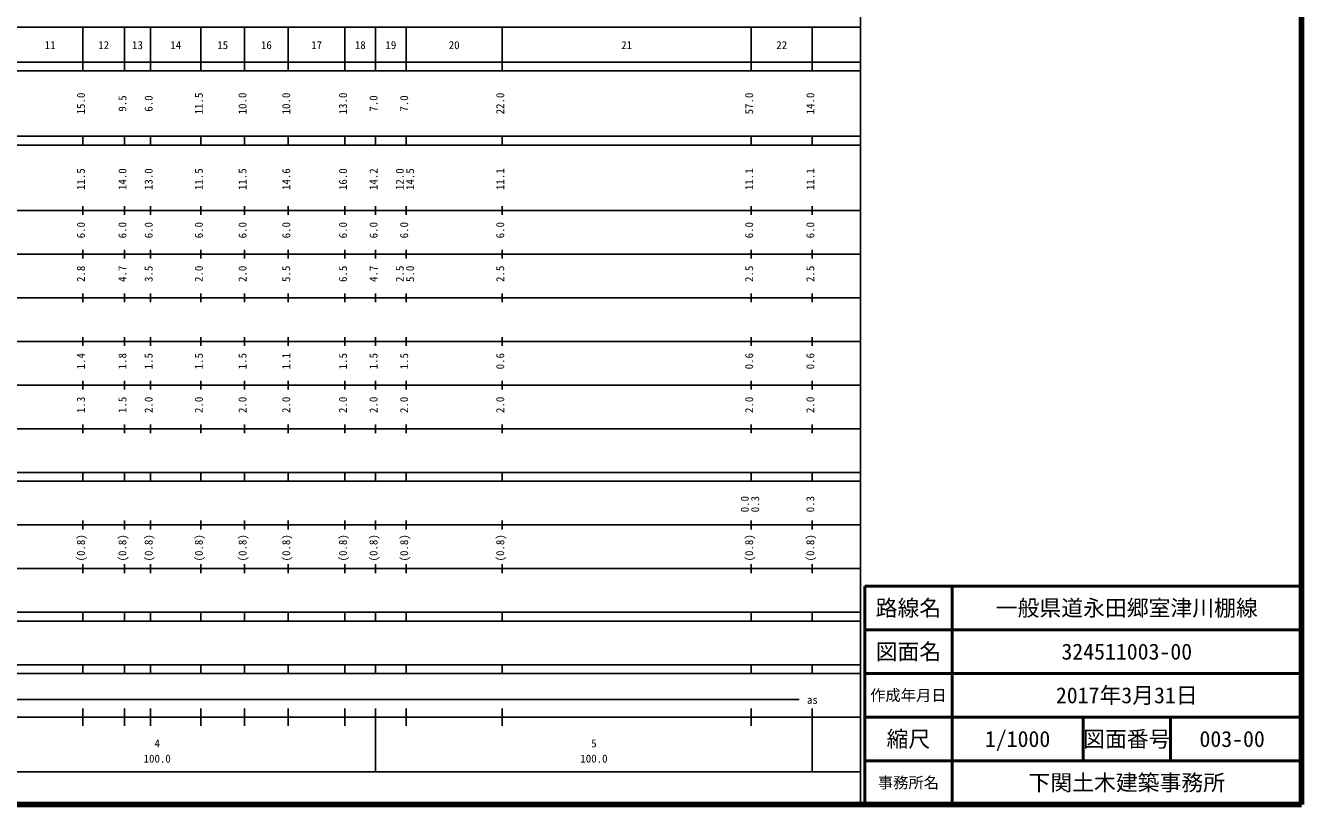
# Model space of a CAD drawing. Units: millimetres on the paper, enlarged 1000 times. Extents: x 40000 to 680000, y 20000 to 380000.
# Drawn here: x 387853 to 680000, y 20000 to 198357 of the extents above; entities that cross this region are included whole.
import ezdxf
from ezdxf.enums import TextEntityAlignment as Align

# ---------------------------------------------------------------- set-up
doc = ezdxf.new("R2010")
doc.units = ezdxf.units.MM
doc.header["$LTSCALE"] = 1000
for name, color, linetype, lineweight in [('M-TTL', 2, 'Continuous', 140), ('M-TTL-BAND', 7, 'Continuous', 25), ('M-TTL-FRAM', 2, 'Continuous', 50), ('M-TTL-LINE', 7, 'Continuous', 50)]:
    doc.layers.add(name, color=color, linetype=linetype, lineweight=lineweight)
doc.layers.add('M-TTL-TXT', color=7, linetype='Continuous')
doc.styles.add('ＭＳ ゴシック', font='')
doc.styles.get('ＭＳ ゴシック').set_extended_font_data('MS Gothic')

msp = doc.modelspace()

# ---------------------------------------------------------------- linework, layer by layer
at = {"layer": 'M-TTL'}
for p, q in [((680000, 20000), (680000, 380000)), ((40000, 20000), (680000, 20000))]:
    msp.add_line(p, q, dxfattribs=at)
at = {"layer": 'M-TTL-BAND'}
for p, q in [((579000, 20000), (579000, 370000)), ((68000, 198000), (579000, 198000)), ((401000, 188000), (401000, 198000)), ((410500, 188000), (410500, 198000)), ((416500, 188000), (416500, 198000)), ((428000, 188000), (428000, 198000)), ((438000, 188000), (438000, 198000)), ((448000, 188000), (448000, 198000)), ((461000, 188000), (461000, 198000)), ((468000, 188000), (468000, 198000)), ((475000, 188000), (475000, 198000)), ((497000, 188000), (497000, 198000)), ((554000, 188000), (554000, 198000)), ((568000, 188000), (568000, 198000)), ((40000, 190000), (579000, 190000)), ((40000, 188000), (579000, 188000)), ((40000, 173000), (579000, 173000)), ((401000, 171000), (401000, 173000)), ((410500, 171000), (410500, 173000)), ((416500, 171000), (416500, 173000)), ((428000, 171000), (428000, 173000)), ((438000, 171000), (438000, 173000)), ((448000, 171000), (448000, 173000)), ((461000, 171000), (461000, 173000)), ((468000, 171000), (468000, 173000)), ((475000, 171000), (475000, 173000)), ((497000, 171000), (497000, 173000)), ((554000, 171000), (554000, 173000)), ((568000, 171000), (568000, 173000)), ((40000, 171000), (579000, 171000)), ((40000, 156000), (579000, 156000)), ((401000, 155000), (401000, 157000)), ((410500, 155000), (410500, 157000)), ((416500, 155000), (416500, 157000)), ((428000, 155000), (428000, 157000)), ((438000, 155000), (438000, 157000)), ((448000, 155000), (448000, 157000)), ((461000, 155000), (461000, 157000)), ((468000, 155000), (468000, 157000)), ((475000, 155000), (475000, 157000)), ((497000, 155000), (497000, 157000)), ((554000, 155000), (554000, 157000)), ((568000, 155000), (568000, 157000)), ((401000, 145000), (401000, 147000)), ((410500, 145000), (410500, 147000)), ((416500, 145000), (416500, 147000)), ((428000, 145000), (428000, 147000)), ((438000, 145000), (438000, 147000)), ((448000, 145000), (448000, 147000)), ((461000, 145000), (461000, 147000)), ((468000, 145000), (468000, 147000)), ((475000, 145000), (475000, 147000)), ((497000, 145000), (497000, 147000)), ((554000, 145000), (554000, 147000)), ((568000, 145000), (568000, 147000)), ((46000, 146000), (579000, 146000)), ((52000, 136000), (579000, 136000)), ((401000, 135000), (401000, 137000)), ((410500, 135000), (410500, 137000)), ((416500, 135000), (416500, 137000)), ((428000, 135000), (428000, 137000)), ((438000, 135000), (438000, 137000)), ((448000, 135000), (448000, 137000)), ((461000, 135000), (461000, 137000)), ((468000, 135000), (468000, 137000)), ((475000, 135000), (475000, 137000)), ((497000, 135000), (497000, 137000)), ((554000, 135000), (554000, 137000)), ((568000, 135000), (568000, 137000)), ((46000, 126000), (579000, 126000)), ((401000, 125000), (401000, 127000)), ((410500, 125000), (410500, 127000)), ((416500, 125000), (416500, 127000)), ((428000, 125000), (428000, 127000)), ((438000, 125000), (438000, 127000)), ((448000, 125000), (448000, 127000)), ((461000, 125000), (461000, 127000)), ((468000, 125000), (468000, 127000)), ((475000, 125000), (475000, 127000)), ((497000, 125000), (497000, 127000)), ((554000, 125000), (554000, 127000)), ((568000, 125000), (568000, 127000)), ((401000, 115000), (401000, 117000)), ((410500, 115000), (410500, 117000)), ((416500, 115000), (416500, 117000)), ((428000, 115000), (428000, 117000)), ((438000, 115000), (438000, 117000)), ((448000, 115000), (448000, 117000)), ((461000, 115000), (461000, 117000)), ((468000, 115000), (468000, 117000)), ((475000, 115000), (475000, 117000)), ((497000, 115000), (497000, 117000)), ((554000, 115000), (554000, 117000)), ((568000, 115000), (568000, 117000)), ((52000, 116000), (579000, 116000)), ((46000, 106000), (579000, 106000)), ((401000, 105000), (401000, 107000)), ((410500, 105000), (410500, 107000)), ((416500, 105000), (416500, 107000)), ((428000, 105000), (428000, 107000)), ((438000, 105000), (438000, 107000)), ((448000, 105000), (448000, 107000)), ((461000, 105000), (461000, 107000)), ((468000, 105000), (468000, 107000)), ((475000, 105000), (475000, 107000)), ((497000, 105000), (497000, 107000)), ((554000, 105000), (554000, 107000)), ((568000, 105000), (568000, 107000)), ((40000, 96000), (579000, 96000)), ((40000, 94000), (579000, 94000)), ((401000, 94000), (401000, 96000)), ((410500, 94000), (410500, 96000)), ((416500, 94000), (416500, 96000)), ((428000, 94000), (428000, 96000)), ((438000, 94000), (438000, 96000)), ((448000, 94000), (448000, 96000)), ((461000, 94000), (461000, 96000)), ((468000, 94000), (468000, 96000)), ((475000, 94000), (475000, 96000)), ((497000, 94000), (497000, 96000)), ((554000, 94000), (554000, 96000)), ((568000, 94000), (568000, 96000)), ((401000, 83000), (401000, 85000)), ((410500, 83000), (410500, 85000)), ((416500, 83000), (416500, 85000)), ((428000, 83000), (428000, 85000)), ((438000, 83000), (438000, 85000)), ((448000, 83000), (448000, 85000)), ((461000, 83000), (461000, 85000)), ((468000, 83000), (468000, 85000)), ((475000, 83000), (475000, 85000)), ((497000, 83000), (497000, 85000)), ((554000, 83000), (554000, 85000)), ((568000, 83000), (568000, 85000)), ((49000, 84000), (579000, 84000)), ((40000, 74000), (579000, 74000)), ((401000, 73000), (401000, 75000)), ((410500, 73000), (410500, 75000)), ((416500, 73000), (416500, 75000)), ((428000, 73000), (428000, 75000)), ((438000, 73000), (438000, 75000)), ((448000, 73000), (448000, 75000)), ((461000, 73000), (461000, 75000)), ((468000, 73000), (468000, 75000)), ((475000, 73000), (475000, 75000)), ((497000, 73000), (497000, 75000)), ((554000, 73000), (554000, 75000)), ((568000, 73000), (568000, 75000)), ((40000, 64000), (579000, 64000)), ((40000, 62000), (579000, 62000)), ((401000, 62000), (401000, 64000)), ((410500, 62000), (410500, 64000)), ((416500, 62000), (416500, 64000)), ((428000, 62000), (428000, 64000)), ((438000, 62000), (438000, 64000)), ((448000, 62000), (448000, 64000)), ((461000, 62000), (461000, 64000)), ((468000, 62000), (468000, 64000)), ((475000, 62000), (475000, 64000)), ((497000, 62000), (497000, 64000)), ((554000, 62000), (554000, 64000)), ((568000, 62000), (568000, 64000)), ((40000, 52000), (579000, 52000)), ((40000, 50000), (579000, 50000)), ((401000, 50000), (401000, 52000)), ((410500, 50000), (410500, 52000)), ((416500, 50000), (416500, 52000)), ((428000, 50000), (428000, 52000)), ((438000, 50000), (438000, 52000)), ((448000, 50000), (448000, 52000)), ((461000, 50000), (461000, 52000)), ((468000, 50000), (468000, 52000)), ((475000, 50000), (475000, 52000)), ((497000, 50000), (497000, 52000)), ((554000, 50000), (554000, 52000)), ((568000, 50000), (568000, 52000)), ((71000, 44000), (565000, 44000)), ((401000, 38000), (401000, 42000)), ((410500, 38000), (410500, 42000)), ((416500, 38000), (416500, 42000)), ((428000, 38000), (428000, 42000)), ((438000, 38000), (438000, 42000)), ((448000, 38000), (448000, 42000)), ((461000, 38000), (461000, 42000)), ((468000, 27500), (468000, 42000)), ((475000, 38000), (475000, 42000)), ((497000, 38000), (497000, 42000)), ((554000, 38000), (554000, 42000)), ((568000, 27500), (568000, 42000)), ((40000, 40000), (579000, 40000)), ((68000, 27500), (579000, 27500))]:
    msp.add_line(p, q, dxfattribs=at)
at = {"layer": 'M-TTL-FRAM'}
for p, q in [((680000, 70000), (580000, 70000)), ((580000, 70000), (580000, 20000))]:
    msp.add_line(p, q, dxfattribs=at)
at = {"layer": 'M-TTL-LINE'}
for p, q in [((600000, 70000), (600000, 20000)), ((680000, 60000), (580000, 60000)), ((680000, 50000), (580000, 50000)), ((680000, 40000), (580000, 40000)), ((630000, 40000), (630000, 30000)), ((650000, 40000), (650000, 30000)), ((680000, 30000), (580000, 30000))]:
    msp.add_line(p, q, dxfattribs=at)

# ---------------------------------------------------------------- texts
at = {"layer": 'M-TTL-BAND', "style": 'ＭＳ ゴシック'}
for s, p in [('11', (393500, 192405)), ('12', (405750, 192405)), ('13', (413500, 192405)), ('14', (422250, 192405)), ('15', (433000, 192405)), ('16', (443000, 192405)), ('17', (454500, 192405)), ('18', (464500, 192405)), ('19', (471500, 192405)), ('20', (486000, 192405)), ('21', (525500, 192405)), ('22', (561000, 192405)), ('as', (568000, 42500)), ('4', (418000, 32523)), ('5', (518000, 32523)), ('100.0', (418000, 29033)), ('100.0', (518000, 29033))]:
    msp.add_text(s, height=1833, dxfattribs=at).set_placement(p, align=Align.BOTTOM_CENTER)
for s, p in [('15.0', (402000, 180500)), ('9.5', (411500, 180500)), ('6.0', (417500, 180500)), ('11.5', (429000, 180500)), ('10.0', (439000, 180500)), ('10.0', (449000, 180500)), ('13.0', (462000, 180500)), ('7.0', (469000, 180500)), ('7.0', (476000, 180500)), ('22.0', (498000, 180500)), ('57.0', (555000, 180500)), ('14.0', (569000, 180500)), ('11.5', (402000, 163174)), ('14.0', (411500, 163174)), ('13.0', (417500, 163174)), ('11.5', (429000, 163174)), ('11.5', (439000, 163174)), ('14.6', (449000, 163174)), ('16.0', (462000, 163174)), ('14.2', (469000, 163174)), ('12.0', (475000, 163174)), ('14.5', (477370, 163174)), ('11.1', (498000, 163174)), ('11.1', (555000, 163174)), ('11.1', (569000, 163174)), ('6.0', (402000, 151500)), ('6.0', (411500, 151500)), ('6.0', (417500, 151500)), ('6.0', (429000, 151500)), ('6.0', (439000, 151500)), ('6.0', (449000, 151500)), ('6.0', (462000, 151500)), ('6.0', (469000, 151500)), ('6.0', (476000, 151500)), ('6.0', (498000, 151500)), ('6.0', (555000, 151500)), ('6.0', (569000, 151500)), ('2.8', (402000, 141500)), ('4.7', (411500, 141500)), ('3.5', (417500, 141500)), ('2.0', (429000, 141500)), ('2.0', (439000, 141500)), ('5.5', (449000, 141500)), ('6.5', (462000, 141500)), ('4.7', (469000, 141500)), ('2.5', (475000, 141500)), ('5.0', (477370, 141500)), ('2.5', (498000, 141500)), ('2.5', (555000, 141500)), ('2.5', (569000, 141500)), ('1.4', (402000, 121500)), ('1.8', (411500, 121500)), ('1.5', (417500, 121500)), ('1.5', (429000, 121500)), ('1.5', (439000, 121500)), ('1.1', (449000, 121500)), ('1.5', (462000, 121500)), ('1.5', (469000, 121500)), ('1.5', (476000, 121500)), ('0.6', (498000, 121500)), ('0.6', (555000, 121500)), ('0.6', (569000, 121500)), ('1.3', (402000, 111500)), ('1.5', (411500, 111500)), ('2.0', (417500, 111500)), ('2.0', (429000, 111500)), ('2.0', (439000, 111500)), ('2.0', (449000, 111500)), ('2.0', (462000, 111500)), ('2.0', (469000, 111500)), ('2.0', (476000, 111500)), ('2.0', (498000, 111500)), ('2.0', (555000, 111500)), ('2.0', (569000, 111500)), ('0.0', (554000, 88764)), ('0.3', (556370, 88764)), ('0.3', (569000, 88764)), ('(0.8)', (402000, 78764)), ('(0.8)', (411500, 78764)), ('(0.8)', (417500, 78764)), ('(0.8)', (429000, 78764)), ('(0.8)', (439000, 78764)), ('(0.8)', (449000, 78764)), ('(0.8)', (462000, 78764)), ('(0.8)', (469000, 78764)), ('(0.8)', (476000, 78764)), ('(0.8)', (498000, 78764)), ('(0.8)', (555000, 78764)), ('(0.8)', (569000, 78764))]:
    msp.add_text(s, height=1833, rotation=90, dxfattribs=at).set_placement(p, align=Align.BOTTOM_CENTER)
at = {"layer": 'M-TTL-TXT', "style": 'ＭＳ ゴシック'}
for s, height, p in [('路線名', 3666, (590000, 65000)), ('路線名', 3666, (590000, 65000)), ('一般県道永田郷室津川棚線', 3666, (640000, 65000)), ('図面名', 3666, (590000, 55000)), ('図面名', 3666, (590000, 55000)), ('324511003-00', 3666, (640000, 55000)), ('2017年3月31日', 3666, (640000, 45000)), ('作成年月日', 2566, (590000, 45000)), ('作成年月日', 2566, (590000, 45000)), ('縮尺', 3666, (590000, 35000)), ('縮尺', 3666, (590000, 35000)), ('1/1000', 3666, (615000, 35000)), ('図面番号', 3666, (640000, 35000)), ('図面番号', 3666, (640000, 35000)), ('003-00', 3666, (664125, 35000)), ('事務所名', 2566, (590000, 25000)), ('事務所名', 2566, (590000, 25000)), ('下関土木建築事務所', 3666, (640000, 25000))]:
    msp.add_text(s, height=height, dxfattribs=at).set_placement(p, align=Align.MIDDLE_CENTER)

doc.saveas('drawing.dxf')
